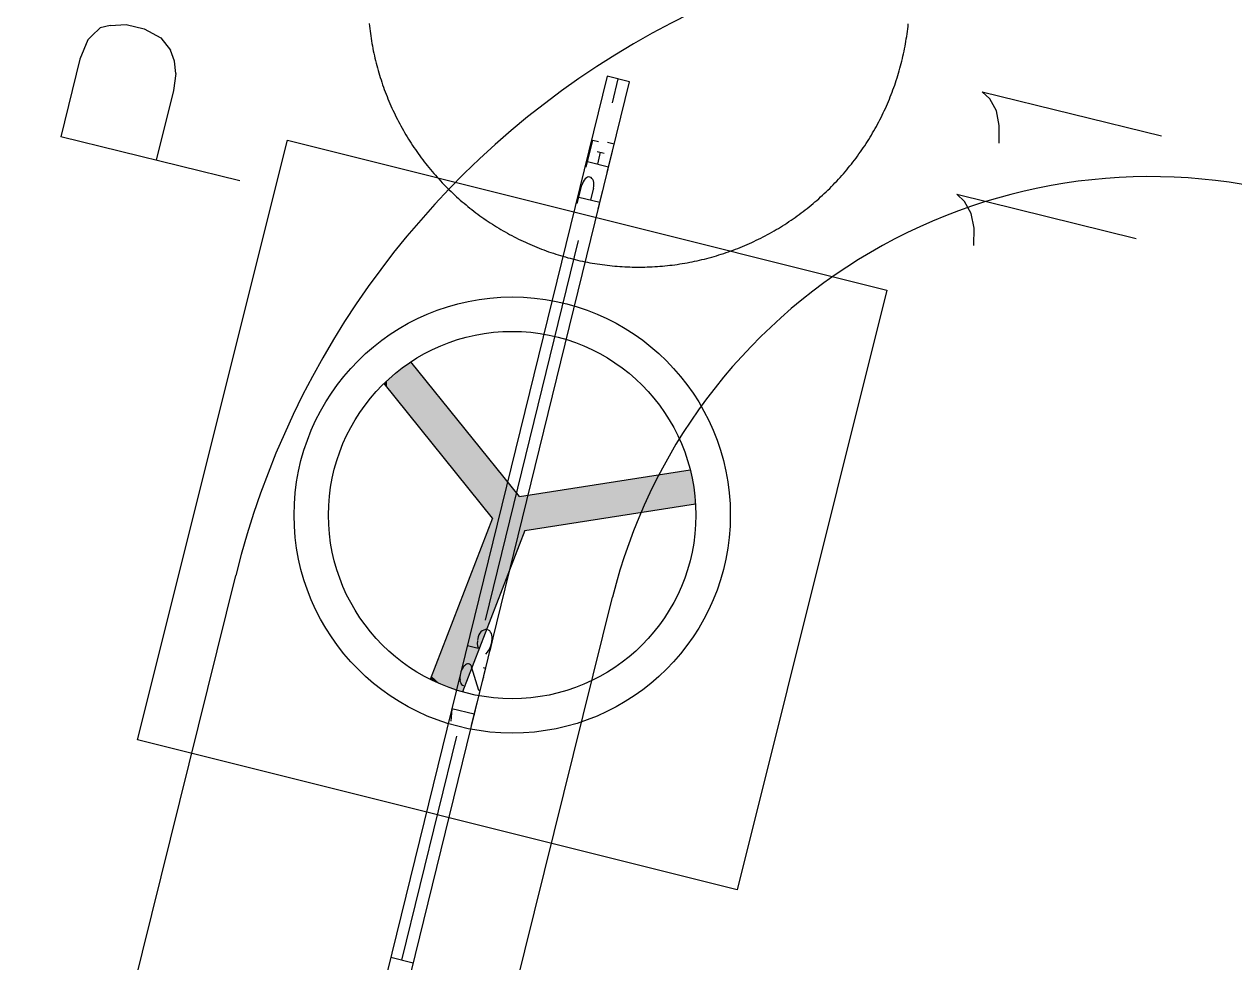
# Model space of a CAD drawing. Header units: inches. Extents: x 0.0008 to 0.0144, y 0.0003 to 0.0113.
# Drawn here: x 0.0029955 to 0.0032537, y 0.0077231 to 0.0079233 of the extents above; entities that cross this region are included whole.
import ezdxf

# ---------------------------------------------------------------- set-up
doc = ezdxf.new("R2010")
doc.units = ezdxf.units.IN
doc.header["$MEASUREMENT"] = 0
doc.linetypes.add('PUNKT', pattern=[6.35, 0, -6.35])
doc.layers.add('Standard', color=7, linetype='Continuous')

# ---------------------------------------------------------------- blocks, each defined once
blk = doc.blocks.new('*U677')
at = {"layer": 'Standard', "color": 4, "linetype": 'ByBlock'}
for points in [[(0.0781304366012485, 0.199185561555554), (0.0780896461796954, 0.1993548001106897), (0.0781304366012485, 0.1993872041696882)], [(0.0781728670183629, 0.1991329533569919), (0.0781304366012485, 0.1993872041696882), (0.0781728670183629, 0.1994174290143323)], [(0.0781304366012485, 0.199185561555554), (0.0781304366012485, 0.1993872041696882), (0.0781728670183629, 0.1991329533569919)], [(0.0781793657971161, 0.1991248957165935), (0.0781728670183629, 0.1994174290143323), (0.0781793657971161, 0.1994217695156235)], [(0.0781728670183629, 0.1991329533569919), (0.0781728670183629, 0.1994174290143323), (0.0781793657971161, 0.1991248957165935)], [(0.0781793657971161, 0.1991248957165935), (0.0781793657971161, 0.1994217695156235), (0.0782849951684211, 0.198993929034729)], [(0.0780506075574078, 0.1992845391870504), (0.0780342949862766, 0.1993047646535788), (0.0780506075574078, 0.1993203056546111)], [(0.0780896461796954, 0.1992361363729241), (0.0780506075574078, 0.1993203056546111), (0.0780896461796954, 0.1993548001106897)], [(0.0780506075574078, 0.1992845391870504), (0.0780506075574078, 0.1993203056546111), (0.0780896461796954, 0.1992361363729241)], [(0.0780896461796954, 0.1992361363729241), (0.0780896461796954, 0.1993548001106897), (0.0781304366012485, 0.199185561555554)], [(0.0782849951684211, 0.198993929034729), (0.0782849951684211, 0.1992908028337595), (0.07829200354218101, 0.1989852395628023)], [(0.07829200354218101, 0.1989852395628023), (0.07829200354218101, 0.1992821133618328), (0.0783393942340231, 0.1989264812687299)], [(0.0783393942340231, 0.1989264812687299), (0.0783393942340231, 0.1992233550677606), (0.0783878521830809, 0.1988663997145214)], [(0.0783878521830809, 0.1988663997145214), (0.0783878521830809, 0.1991632735135524), (0.0784372445694785, 0.1988051595795481)], [(0.0784372445694785, 0.1988051595795481), (0.0784372445694785, 0.1991020333785793), (0.0784588597567381, 0.1987783595586988)], [(0.0784588597567381, 0.1987783595586988), (0.0784588597567381, 0.1990752333577301), (0.0786224601348058, 0.1985755163683759)], [(0.0796931610605652, 0.198648623094279), (0.0787963247231228, 0.1986970237456487), (0.0796931610605652, 0.1988372630480665)], [(0.0787963247231228, 0.1985083837918623), (0.0787675309456481, 0.19869252123042), (0.0787963247231228, 0.1986970237456487)], [(0.0787963247231228, 0.1985083837918623), (0.0787963247231228, 0.1986970237456487), (0.0796931610605652, 0.198648623094279)], [(0.0786224601348058, 0.1980580972597424), (0.0784588597567381, 0.1981518127976451), (0.0786224601348058, 0.1985755163683759)], [(0.0784588597567381, 0.1976343936890112), (0.0784372445694785, 0.198095832291169), (0.0784588597567381, 0.1981518127976451)], [(0.0784372445694785, 0.1976407502894965), (0.0783878521830809, 0.1979679124738021), (0.0784372445694785, 0.198095832291169)], [(0.0784372445694785, 0.1976407502894965), (0.0784372445694785, 0.198095832291169), (0.0784588597567381, 0.1976343936890112)], [(0.0783878521830809, 0.1976573115000861), (0.0783393942340231, 0.1978424127268664), (0.0783878521830809, 0.1979679124738021)], [(0.0783878521830809, 0.1976573115000861), (0.0783878521830809, 0.1979679124738021), (0.0784372445694785, 0.1976407502894965)], [(0.0783393942340231, 0.1976764350118854), (0.07829200354218101, 0.1977196770364599), (0.0783393942340231, 0.1978424127268664)], [(0.0783393942340231, 0.1976764350118854), (0.0783393942340231, 0.1978424127268664), (0.0783878521830809, 0.1976573115000861)], [(0.07829200354218101, 0.1976980684086766), (0.0782849951684211, 0.1977015262655257), (0.07829200354218101, 0.1977196770364599)], [(0.07829200354218101, 0.1976980684086766), (0.07829200354218101, 0.1977196770364599), (0.0783393942340231, 0.1976764350118854)]]:
    blk.add_solid(points, dxfattribs=at)
at = {"layer": 'Standard', "color": 4, "linetype": 'ByBlock', "extrusion": (0, 0, -1)}
for points in [[(-0.0782849951684211, 0.198993929034729), (-0.0781793657971161, 0.1994217695156235), (-0.0782849951684211, 0.1992908028337595)], [(-0.07829200354218101, 0.1989852395628023), (-0.0782849951684211, 0.1992908028337595), (-0.07829200354218101, 0.1992821133618328)], [(-0.0783393942340231, 0.1989264812687299), (-0.07829200354218101, 0.1992821133618328), (-0.0783393942340231, 0.1992233550677606)], [(-0.0783878521830809, 0.1988663997145214), (-0.0783393942340231, 0.1992233550677606), (-0.0783878521830809, 0.1991632735135524)], [(-0.0784372445694785, 0.1988051595795481), (-0.0783878521830809, 0.1991632735135524), (-0.0784372445694785, 0.1991020333785793)], [(-0.0784588597567381, 0.1987783595586988), (-0.0784372445694785, 0.1991020333785793), (-0.0784588597567381, 0.1990752333577301)], [(-0.0786224601348058, 0.1985755163683759), (-0.0784588597567381, 0.1990752333577301), (-0.0786224601348058, 0.198872390167408)], [(-0.0786224601348058, 0.1980580972597424), (-0.0786224601348058, 0.198872390167408), (-0.0787675309456481, 0.1984338116761071)], [(-0.0787675309456481, 0.1984338116761071), (-0.0786224601348058, 0.198872390167408), (-0.0787675309456481, 0.19869252123042)], [(-0.0796931610605652, 0.198648623094279), (-0.0796931610605652, 0.1988372630480665), (-0.079698463676694, 0.1986494522703013)], [(-0.079698463676694, 0.1986494522703013), (-0.0796931610605652, 0.1988372630480665), (-0.079698463676694, 0.19881536544655)], [(-0.079698463676694, 0.1986494522703013), (-0.079698463676694, 0.19881536544655), (-0.0797088174408043, 0.19865107129999)], [(-0.0797088174408043, 0.19865107129999), (-0.079698463676694, 0.19881536544655), (-0.0797088174408043, 0.1987643097798816)], [(-0.0797088174408043, 0.19865107129999), (-0.0797088174408043, 0.1987643097798816), (-0.0797164849683056, 0.1986522702798519)], [(-0.0797164849683056, 0.1986522702798519), (-0.0797088174408043, 0.1987643097798816), (-0.0797164849683056, 0.1987127822090843)], [(-0.0797164849683056, 0.1986522702798519), (-0.0797164849683056, 0.1987127822090843), (-0.0797214452430364, 0.1986530459235664)], [(-0.0797214452430364, 0.1986530459235664), (-0.0797164849683056, 0.1987127822090843), (-0.0797214452430364, 0.1986609239676484)], [(-0.0787675309456481, 0.1984338116761071), (-0.0787675309456481, 0.19869252123042), (-0.0787963247231228, 0.1985083837918623)], [(-0.0797214452430364, 0.1986530459235664), (-0.0797214452430364, 0.1986609239676484), (-0.0797219548380426, 0.1986531256095082)], [(-0.0784588597567381, 0.1976343936890112), (-0.0784588597567381, 0.1981518127976451), (-0.0786224601348058, 0.1980580972597424)]]:
    blk.add_solid(points, dxfattribs=at)

msp = doc.modelspace()

# ---------------------------------------------------------------- linework, layer by layer
at = {"layer": 'Standard', "color": 51, "linetype": 'ByBlock'}
for p, q in [((0.003011662531231693, 0.00792248491256785), (0.003009899923682894, 0.007920809607020178)), ((0.00301381832364865, 0.007923009668606944), (0.003011662531231693, 0.00792248491256785)), ((0.00301381832364865, 0.007923009668606944), (0.003017248604708185, 0.007923221527911303)), ((0.003017248604708185, 0.007923221527911303), (0.003021072070635913, 0.007922282837707075)), ((0.003021072070635913, 0.007922282837707075), (0.003024651477110539, 0.007920350046361642)), ((0.003069043850873685, 0.007923416755556507), (0.003069100475149161, 0.007922884227215083)), ((0.003069100475149161, 0.007922884227215083), (0.003069162031507362, 0.007922352246428071)), ((0.003069162031507362, 0.007922352246428071), (0.003069228514662787, 0.007921820858873626)), ((0.003069228514662787, 0.007921820858873626), (0.003069299918906933, 0.007921290110178952)), ((0.003069299918906933, 0.007921290110178952), (0.003069376238108728, 0.007920760045916414)), ((0.003183769359795886, 0.007921200489921836), (0.003183841595018074, 0.0079217311261585)), ((0.003183841595018074, 0.0079217311261585), (0.003183908910157913, 0.007922262408959775)), ((0.003183908910157913, 0.007922262408959775), (0.00318397129943546, 0.007922794292707433)), ((0.00318397129943546, 0.007922794292707433), (0.003184028757493689, 0.00792332673173167)), ((0.003009018619908527, 0.00791997195424633), (0.003007324598155287, 0.007915823944672268)), ((0.003009899923682894, 0.007920809607020178), (0.003009018619908527, 0.00791997195424633)), ((0.003024651477110539, 0.007920350046361642), (0.003026712335489528, 0.007917736050609725)), ((0.003069376238108728, 0.007920760045916414), (0.003069457465715059, 0.007920230711599618)), ((0.003069457465715059, 0.007920230711599618), (0.003069543594751381, 0.00791970215267945)), ((0.003069543594751381, 0.00791970215267945), (0.003069634617822295, 0.007919174414540264)), ((0.003069634617822295, 0.007919174414540264), (0.00306973052711215, 0.00791864754249594)), ((0.003183334614290185, 0.00791855859974035), (0.003183431348457827, 0.007919085320960547)), ((0.003183431348457827, 0.007919085320960547), (0.003183523197768689, 0.007919612915925524)), ((0.003183523197768689, 0.007919612915925524), (0.003183610154336181, 0.00792014133933374)), ((0.003183610154336181, 0.00792014133933374), (0.003183692210693795, 0.007920670545812492)), ((0.003183692210693795, 0.007920670545812492), (0.003183769359795886, 0.007921200489921836)), ((0.003027528668761204, 0.007915364354138374), (0.003026712335489528, 0.007917736050609725)), ((0.00306973052711215, 0.00791864754249594), (0.003069831314385791, 0.00791812158178595)), ((0.003069831314385791, 0.00791812158178595), (0.003069936970989173, 0.007917596577571547)), ((0.003069936970989173, 0.007917596577571547), (0.003070047487850149, 0.007917072574931839)), ((0.003070047487850149, 0.007917072574931839), (0.003070162855479315, 0.007916549618859948)), ((0.003070162855479315, 0.007916549618859948), (0.003070283063970673, 0.007916027754259133)), ((0.003182777975949555, 0.007915939679897474), (0.003182899001448075, 0.007916461355631704)), ((0.003182899001448075, 0.007916461355631704), (0.003183015187799386, 0.007916984130415673)), ((0.003183015187799386, 0.007916984130415673), (0.003183126525027252, 0.007917507959361676)), ((0.003183126525027252, 0.007917507959361676), (0.003183233003571732, 0.007918032797491524)), ((0.003183233003571732, 0.007918032797491524), (0.003183334614290185, 0.00791855859974035)), ((0.003007324598155287, 0.007915823944672268), (0.003003256127072122, 0.007899252278648275)), ((0.003027810527691095, 0.007912797129137752), (0.003027528668761204, 0.007915364354138374)), ((0.003070283063970673, 0.007916027754259133), (0.003070408103002587, 0.007915507025938913)), ((0.003070408103002587, 0.007915507025938913), (0.003070537961838721, 0.007914987478611272)), ((0.003070537961838721, 0.007914987478611272), (0.003070672629328811, 0.007914469156886768)), ((0.003070672629328811, 0.007914469156886768), (0.003070812093909732, 0.007913952105270728)), ((0.003070812093909732, 0.007913952105270728), (0.003070956343606453, 0.00791343636815943)), ((0.003182100639452756, 0.007913349351220293), (0.003182245696532543, 0.00791386486182793)), ((0.003182245696532543, 0.00791386486182793), (0.003182385970560669, 0.007914381694431398)), ((0.003182385970560669, 0.007914381694431398), (0.003182521449492618, 0.00791489980465324)), ((0.003182521449492618, 0.00791489980465324), (0.003182652121695622, 0.007915419148006276)), ((0.003182652121695622, 0.007915419148006276), (0.003182777975949555, 0.007915939679897474)), ((0.003119806732782283, 0.00791217070919637), (0.003017185083599882, 0.007494207415306496)), ((0.00302196397211448, 0.007492997832551221), (0.003124588026542185, 0.007911005364432311)), ((0.003027810527691095, 0.007912797129137752), (0.003027308837149862, 0.007909157448010556)), ((0.003070956343606453, 0.00791343636815943), (0.003071105366033083, 0.00791292198983626)), ((0.003071105366033083, 0.00791292198983626), (0.003071259148393902, 0.007912409014467965)), ((0.003071259148393902, 0.007912409014467965), (0.003071417677484508, 0.007911897486100796)), ((0.003071417677484508, 0.007911897486100796), (0.003071580939692921, 0.0079113874486568)), ((0.003071580939692921, 0.0079113874486568), (0.003071748921000728, 0.007910878945929949)), ((0.003124588026542185, 0.007911005364432311), (0.003119806732782283, 0.00791217070919637)), ((0.003181304058525595, 0.007910793173172465), (0.003181472835859488, 0.007911301412244701)), ((0.003181472835859488, 0.007911301412244701), (0.003181636896502882, 0.007911811193421539)), ((0.003181636896502882, 0.007911811193421539), (0.003181796226368843, 0.007912322472930996)), ((0.003181796226368843, 0.007912322472930996), (0.003181950811776575, 0.007912835206872436)), ((0.003181950811776575, 0.007912835206872436), (0.003182100639452756, 0.007913349351220293)), ((0.003027308837149862, 0.007909157448010556), (0.003023647945353374, 0.0078942459308924)), ((0.003071748921000728, 0.007910878945929949), (0.00307192160698435, 0.007910372021582495)), ((0.00307192160698435, 0.007910372021582495), (0.00307209898281622, 0.007909866719141134)), ((0.00307209898281622, 0.007909866719141134), (0.003072281033266091, 0.007909363081993288)), ((0.003072281033266091, 0.007909363081993288), (0.003072467742702315, 0.007908861153383417)), ((0.003072467742702315, 0.007908861153383417), (0.003072659095093216, 0.007908360976409267)), ((0.003072659095093216, 0.007908360976409267), (0.003072855074008488, 0.00790786259401818)), ((0.003180389942820862, 0.007908276631922239), (0.003180582078172441, 0.007908776508656698)), ((0.003180582078172441, 0.007908776508656698), (0.003180769573317827, 0.007909278144294814)), ((0.003180769573317827, 0.007909278144294814), (0.003180952412157819, 0.007909781495764047)), ((0.003180952412157819, 0.007909781495764047), (0.003181130578993134, 0.007910286519844432)), ((0.003181130578993134, 0.007910286519844432), (0.003181304058525595, 0.007910793173172465)), ((0.003199786725230417, 0.007908861881657988), (0.003238021384507756, 0.007899474979615708)), ((0.0032013951480715, 0.007907349740731914), (0.003199786725230417, 0.007908861881657988)), ((0.003072855074008488, 0.00790786259401818), (0.003073055662620532, 0.007907366049003406)), ((0.003073055662620532, 0.007907366049003406), (0.003073260843705909, 0.007906871384000421)), ((0.003073260843705909, 0.007906871384000421), (0.003073470599646933, 0.007906378641483287)), ((0.003073470599646933, 0.007906378641483287), (0.003073684912433047, 0.007905887863760995)), ((0.003073684912433047, 0.007905887863760995), (0.003073903763662445, 0.007905399092973846)), ((0.003179140637952949, 0.007905316701065063), (0.003179360254249059, 0.007905805128567832)), ((0.003179360254249059, 0.007905805128567832), (0.003179575335250024, 0.00790629557010972)), ((0.003179575335250024, 0.00790629557010972), (0.003179785862488012, 0.007906787983579307)), ((0.003179785862488012, 0.007906787983579307), (0.003179991817886295, 0.007907282326695898)), ((0.003179991817886295, 0.007907282326695898), (0.00318019318376061, 0.00790777855701302)), ((0.00318019318376061, 0.00790777855701302), (0.003180389942820862, 0.007908276631922239)), ((0.003202831099589, 0.007904804842837709), (0.0032013951480715, 0.007907349740731914)), ((0.003073903763662445, 0.007905399092973846), (0.003074127134543598, 0.007904912371089779)), ((0.003074127134543598, 0.007904912371089779), (0.003074355005896949, 0.007904427739900821)), ((0.003074355005896949, 0.007904427739900821), (0.003074587358156461, 0.0079039452410195)), ((0.003074587358156461, 0.0079039452410195), (0.003074824171371374, 0.007903464915875237)), ((0.003074824171371374, 0.007903464915875237), (0.003075065425207898, 0.00790298680571079)), ((0.003177975200584638, 0.007902906235731083), (0.003178217202767673, 0.007903383967545386)), ((0.003178217202767673, 0.007903383967545386), (0.003178454767802815, 0.007903863921290083)), ((0.003178454767802815, 0.007903863921290083), (0.003178687875291732, 0.007904346055754307)), ((0.003178687875291732, 0.007904346055754307), (0.003178916505218846, 0.007904830329539921)), ((0.003178916505218846, 0.007904830329539921), (0.003179140637952949, 0.007905316701065063)), ((0.003203420323082114, 0.007901645687871751), (0.003202831099589, 0.007904804842837709)), ((0.003075065425207898, 0.00790298680571079), (0.003075311098950949, 0.007902510951578779)), ((0.003075311098950949, 0.007902510951578779), (0.003075561171505929, 0.00790203739433805)), ((0.003075561171505929, 0.00790203739433805), (0.003075815621400515, 0.007901566174650303)), ((0.003075815621400515, 0.007901566174650303), (0.003076074426786563, 0.00790109733297646)), ((0.003076074426786563, 0.00790109733297646), (0.00307633756544189, 0.007900630909573268)), ((0.00307633756544189, 0.007900630909573268), (0.003076605014772343, 0.007900166944489855)), ((0.003176699372962543, 0.007900552334445055), (0.003176963241638, 0.00790101834524439)), ((0.003176963241638, 0.00790101834524439), (0.003177222780836067, 0.007901486781096607)), ((0.003177222780836067, 0.007901486781096607), (0.003177477968271583, 0.007901957601779808)), ((0.003177477968271583, 0.007901957601779808), (0.003177728782033118, 0.007902430766867296)), ((0.003177728782033118, 0.007902430766867296), (0.003177975200584638, 0.007902906235731083)), ((0.003203382329641303, 0.00789791324594287), (0.003203420323082114, 0.007901645687871751)), ((0.00304149078634948, 0.007889865376605996), (0.003003256127072122, 0.007899252278648275)), ((0.003076605014772343, 0.007900166944489855), (0.003076876751813539, 0.007899705477564264)), ((0.003076876751813539, 0.007899705477564264), (0.003077152753232984, 0.007899246548419999)), ((0.003077152753232984, 0.007899246548419999), (0.003077432995332016, 0.007898790196462724)), ((0.003077432995332016, 0.007898790196462724), (0.003077717454047839, 0.007898336460876747)), ((0.003077717454047839, 0.007898336460876747), (0.003078006104955559, 0.007897885380621764)), ((0.003175026536445524, 0.007897809421519063), (0.003175315893317232, 0.007898260049241004)), ((0.003175315893317232, 0.007898260049241004), (0.003175601062159964, 0.007898713338854953)), ((0.003175601062159964, 0.007898713338854953), (0.00317588201848787, 0.007899169251439547)), ((0.00317588201848787, 0.007899169251439547), (0.00317615873817687, 0.00789962774784815)), ((0.00317615873817687, 0.00789962774784815), (0.00317643119746659, 0.007900088788712298)), ((0.00317643119746659, 0.007900088788712298), (0.003176699372962543, 0.007900552334445055)), ((0.003078006104955559, 0.007897885380621764), (0.003078298923270449, 0.007897436994429465)), ((0.003078298923270449, 0.007897436994429465), (0.003078595883849838, 0.007896991340800198)), ((0.003078595883849838, 0.007896991340800198), (0.00307889696119539, 0.0078965484579997)), ((0.00307889696119539, 0.0078965484579997), (0.003079202129455362, 0.007896108384055823)), ((0.003079202129455362, 0.007896108384055823), (0.003079511362426654, 0.00789567115675516)), ((0.003079511362426654, 0.00789567115675516), (0.003079824633557225, 0.007895236813639937)), ((0.003173203862850956, 0.00789516370530226), (0.003173517813707681, 0.0078955975573537)), ((0.003173517813707681, 0.0078955975573537), (0.003173827730926248, 0.007896034299910145)), ((0.003173827730926248, 0.007896034299910145), (0.003174133587895839, 0.007896473895471007)), ((0.003174133587895839, 0.007896473895471007), (0.003174435358354284, 0.007896916306290717)), ((0.003174435358354284, 0.007896916306290717), (0.00317473301639022, 0.007897361494382008)), ((0.00317473301639022, 0.007897361494382008), (0.003175026536445524, 0.007897809421519063)), ((0.003079824633557225, 0.007895236813639937), (0.003080141915948256, 0.007894805392004732)), ((0.003080141915948256, 0.007894805392004732), (0.003080463182356516, 0.00789437692889324)), ((0.003080463182356516, 0.00789437692889324), (0.003080788405196689, 0.007893951461095162)), ((0.003080788405196689, 0.007893951461095162), (0.003081117556543772, 0.007893529025142985)), ((0.003081117556543772, 0.007893529025142985), (0.003081450608135394, 0.007893109657308857)), ((0.003081450608135394, 0.007893109657308857), (0.003081787531374323, 0.007892693393601512)), ((0.003171236984860823, 0.007892623361958504), (0.003171574559487524, 0.007893039097588893)), ((0.003171574559487524, 0.007893039097588893), (0.003171908267332209, 0.007893457943404649)), ((0.003171908267332209, 0.007893457943404649), (0.003172238079741319, 0.007893879863441838)), ((0.003172238079741319, 0.007893879863441838), (0.003172563968395717, 0.007894304821472601)), ((0.003172563968395717, 0.007894304821472601), (0.003172885905313228, 0.007894732781008221)), ((0.003172885905313228, 0.007894732781008221), (0.003173203862850956, 0.00789516370530226)), ((0.003081787531374323, 0.007892693393601512), (0.00308212829733087, 0.007892280269763146)), ((0.00308212829733087, 0.007892280269763146), (0.003082472876745449, 0.007891870321266323)), ((0.003082472876745449, 0.007891870321266323), (0.003082821240030933, 0.007891463583311005)), ((0.003082821240030933, 0.007891463583311005), (0.003083173357275394, 0.00789106009082144)), ((0.003083173357275394, 0.00789106009082144), (0.003083529198244527, 0.007890659878443236)), ((0.003083529198244527, 0.007890659878443236), (0.003083888732384291, 0.007890262980540363)), ((0.003083888732384291, 0.007890262980540363), (0.003084251928823567, 0.007889869431192126)), ((0.003169131980797764, 0.00789019624201363), (0.003169492135973925, 0.007890592576458346)), ((0.003169492135973925, 0.007890592576458346), (0.00316984860317389, 0.007890992231157216)), ((0.00316984860317389, 0.007890992231157216), (0.003170201351789851, 0.007891395171794166)), ((0.003170201351789851, 0.007891395171794166), (0.003170550351533354, 0.007891801363770996)), ((0.003170550351533354, 0.007891801363770996), (0.003170895572437705, 0.007892210772210282)), ((0.003170895572437705, 0.007892210772210282), (0.003171236984860823, 0.007892623361958504)), ((0.003084251928823567, 0.007889869431192126), (0.003084618756376729, 0.007889479264190414)), ((0.003084618756376729, 0.007889479264190414), (0.003084989183546386, 0.007889092513036622)), ((0.003084989183546386, 0.007889092513036622), (0.003085363178526075, 0.007888709210938847)), ((0.003085363178526075, 0.007888709210938847), (0.003085740709202957, 0.007888329390809079)), ((0.003085740709202957, 0.007888329390809079), (0.003086121743160673, 0.007887953085260304)), ((0.003086121743160673, 0.007887953085260304), (0.003086506247681988, 0.007887580326603692)), ((0.003166510268112079, 0.00788751768996613), (0.003166895355841051, 0.007887889846094625)), ((0.003166895355841051, 0.007887889846094625), (0.003167276978564532, 0.007888265554545287)), ((0.003167276978564532, 0.007888265554545287), (0.00316765510351474, 0.007888644783058197)), ((0.00316765510351474, 0.007888644783058197), (0.003168029698224268, 0.007889027499071149)), ((0.003168029698224268, 0.007889027499071149), (0.003168400730528823, 0.00788941366972252)), ((0.003168400730528823, 0.00788941366972252), (0.00316876816856991, 0.007889803261854024)), ((0.00316876816856991, 0.007889803261854024), (0.003169131980797764, 0.00789019624201363)), ((0.003086506247681988, 0.007887580326603692), (0.003086894189751713, 0.007887211146845952)), ((0.003086894189751713, 0.007887211146845952), (0.00308728553605946, 0.007886845577686416)), ((0.00308728553605946, 0.007886845577686416), (0.003087680253002535, 0.007886483650514434)), ((0.003087680253002535, 0.007886483650514434), (0.00308807830668887, 0.007886125396406615)), ((0.00308807830668887, 0.007886125396406615), (0.00308847966293987, 0.00788577084612419)), ((0.00308847966293987, 0.00788577084612419), (0.003088884287293358, 0.007885420030110385)), ((0.003088884287293358, 0.007885420030110385), (0.003089292145006567, 0.007885072978487756)), ((0.003163720448106118, 0.007885014707183126), (0.003164128848745358, 0.007885361119741889)), ((0.003164128848745358, 0.007885361119741889), (0.003164534021923248, 0.007885711301750134)), ((0.003164534021923248, 0.007885711301750134), (0.003164935932849929, 0.00788606522313972)), ((0.003164935932849929, 0.00788606522313972), (0.003165334547015559, 0.007886422853521442)), ((0.003165334547015559, 0.007886422853521442), (0.003165729830193441, 0.007886784162187615)), ((0.003165729830193441, 0.007886784162187615), (0.003166121748442874, 0.007887149118114743)), ((0.003166121748442874, 0.007887149118114743), (0.003166510268112079, 0.00788751768996613)), ((0.003194417417262228, 0.007886991656551346), (0.003232652076539571, 0.007877604754509066)), ((0.003196025840103315, 0.007885479515625264), (0.003194417417262228, 0.007886991656551346)), ((0.003197461791620811, 0.00788293461773107), (0.003196025840103315, 0.007885479515625264)), ((0.003089292145006567, 0.007885072978487756), (0.003089703201059047, 0.007884729721055656)), ((0.003089703201059047, 0.007884729721055656), (0.003090117420155791, 0.007884390287287634)), ((0.003090117420155791, 0.007884390287287634), (0.00309053476673015, 0.007884054706328926)), ((0.00309053476673015, 0.007884054706328926), (0.003090955204946972, 0.007883723006993968)), ((0.003090955204946972, 0.007883723006993968), (0.003091378698705626, 0.007883395217763862)), ((0.003091378698705626, 0.007883395217763862), (0.003091805211643094, 0.007883071366784032)), ((0.003091805211643094, 0.007883071366784032), (0.003092234707137189, 0.007882751481861688)), ((0.003092234707137189, 0.007882751481861688), (0.003092667148309559, 0.00788243559046354)), ((0.003160341319222752, 0.007882382607094788), (0.003160774254499193, 0.00788269782097359)), ((0.003160774254499193, 0.00788269782097359), (0.003161204250354157, 0.007883017032984158)), ((0.003161204250354157, 0.007883017032984158), (0.00316163126986639, 0.007883340215717535)), ((0.00316163126986639, 0.007883340215717535), (0.003162055276370146, 0.007883667341423881)), ((0.003162055276370146, 0.007883667341423881), (0.003162476233458398, 0.007883998382014807)), ((0.003162476233458398, 0.007883998382014807), (0.003162894104985972, 0.007884333309065704)), ((0.003162894104985972, 0.007884333309065704), (0.003163308855072642, 0.007884672093818311)), ((0.003163308855072642, 0.007884672093818311), (0.003163720448106118, 0.007885014707183126)), ((0.003198051015113925, 0.00787977546276511), (0.003197461791620811, 0.00788293461773107)), ((0.003092667148309559, 0.00788243559046354), (0.003093102498028937, 0.007882123719713363)), ((0.003093102498028937, 0.007882123719713363), (0.003093540718914338, 0.007881815896389723)), ((0.003093540718914338, 0.007881815896389723), (0.003093981773338248, 0.007881512146923664)), ((0.003093981773338248, 0.007881512146923664), (0.003094425623429826, 0.007881212497396397)), ((0.003094425623429826, 0.007881212497396397), (0.003094872231078205, 0.00788091697353715)), ((0.003094872231078205, 0.00788091697353715), (0.003095321557935733, 0.007880625600720835)), ((0.003095321557935733, 0.007880625600720835), (0.00309577356542128, 0.007880338403965991)), ((0.00309577356542128, 0.007880338403965991), (0.003096228214723527, 0.007880055407932563)), ((0.003096228214723527, 0.007880055407932563), (0.003096685466804374, 0.0078797766369198)), ((0.003156318842168134, 0.007879729948839644), (0.003156776530198201, 0.00788000800352874)), ((0.003156776530198201, 0.00788000800352874), (0.003157231622068528, 0.00788029028730887)), ((0.003157231622068528, 0.00788029028730887), (0.003157684078703048, 0.007880576775941913)), ((0.003157684078703048, 0.007880576775941913), (0.003158133861251878, 0.00788086744482872)), ((0.003158133861251878, 0.00788086744482872), (0.003158580931094744, 0.007881162269011225)), ((0.003158580931094744, 0.007881162269011225), (0.003159025249844272, 0.007881461223174558)), ((0.003159025249844272, 0.007881461223174558), (0.003159466779349425, 0.007881764281649224)), ((0.003159466779349425, 0.007881764281649224), (0.003159905481698551, 0.007882071418413322)), ((0.003159905481698551, 0.007882071418413322), (0.003160341319222752, 0.007882382607094788)), ((0.003096685466804374, 0.0078797766369198), (0.003097145282402149, 0.007879502114864174)), ((0.003097145282402149, 0.007879502114864174), (0.003097607622035134, 0.007879231865337346)), ((0.003097607622035134, 0.007879231865337346), (0.003098072446004858, 0.007878965911544094)), ((0.003098072446004858, 0.007878965911544094), (0.003098539714399532, 0.00787870427632033)), ((0.003098539714399532, 0.00787870427632033), (0.003099009387097492, 0.007878446982131209)), ((0.003099009387097492, 0.007878446982131209), (0.003099481423770654, 0.007878194051069078)), ((0.003099481423770654, 0.007878194051069078), (0.00309995578388789, 0.007877945504851712)), ((0.00309995578388789, 0.007877945504851712), (0.003100432426718602, 0.00787770136482035)), ((0.003100432426718602, 0.00787770136482035), (0.003100911311336185, 0.007877461651937917)), ((0.003100911311336185, 0.007877461651937917), (0.003101392396621602, 0.00787722638678715)), ((0.003151607924847062, 0.007877187072114909), (0.003152089377929378, 0.007877421583676448)), ((0.003152089377929378, 0.007877421583676448), (0.003152568637311036, 0.007877660546410115)), ((0.003152568637311036, 0.007877660546410115), (0.00315304566184074, 0.007877903939797547)), ((0.00315304566184074, 0.007877903939797547), (0.003153520410559122, 0.007878151742939918)), ((0.003153520410559122, 0.007878151742939918), (0.003153992842702224, 0.007878403934559816)), ((0.003153992842702224, 0.007878403934559816), (0.003154462917704996, 0.007878660493002973)), ((0.003154462917704996, 0.007878660493002973), (0.003154930595204784, 0.00787892139624017)), ((0.003154930595204784, 0.00787892139624017), (0.003155395835044779, 0.007879186621869162)), ((0.003155395835044779, 0.007879186621869162), (0.003155858597277461, 0.007879456147116508)), ((0.003155858597277461, 0.007879456147116508), (0.003156318842168134, 0.007879729948839644)), ((0.003198013021673114, 0.007876043020836228), (0.003198051015113925, 0.00787977546276511)), ((0.003101392396621602, 0.00787722638678715), (0.00310187564126672, 0.007876995589568968)), ((0.00310187564126672, 0.007876995589568968), (0.003102361003778161, 0.007876769280100586)), ((0.003102361003778161, 0.007876769280100586), (0.003102848442480559, 0.007876547477813921)), ((0.003102848442480559, 0.007876547477813921), (0.003103337915520374, 0.007876330201753858)), ((0.003103337915520374, 0.007876330201753858), (0.003103829380869323, 0.007876117470576646)), ((0.003103829380869323, 0.007876117470576646), (0.003104322796328102, 0.007875909302548303)), ((0.003104322796328102, 0.007875909302548303), (0.003104818119529925, 0.007875705715543038)), ((0.003104818119529925, 0.007875705715543038), (0.003105315307944232, 0.007875506727041712)), ((0.003105315307944232, 0.007875506727041712), (0.00310581431888028, 0.007875312354130302)), ((0.00310581431888028, 0.007875312354130302), (0.003106315109490858, 0.007875122613498538)), ((0.003106315109490858, 0.007875122613498538), (0.00310681763677591, 0.007874937521438318)), ((0.00310681763677591, 0.007874937521438318), (0.003107321857586303, 0.007874757093842496)), ((0.00314567460464289, 0.007874727066762547), (0.00314617910735522, 0.007874906704609962)), ((0.00314617910735522, 0.007874906704609962), (0.003146681923848102, 0.007875091009567783)), ((0.003146681923848102, 0.007875091009567783), (0.003147183010947489, 0.007875279965810854)), ((0.003147183010947489, 0.007875279965810854), (0.003147682325627961, 0.007875473557114532)), ((0.003147682325627961, 0.007875473557114532), (0.003148179825016157, 0.00787567176685626)), ((0.003148179825016157, 0.00787567176685626), (0.003148675466394705, 0.007875874578016901)), ((0.003148675466394705, 0.007875874578016901), (0.003149169207205626, 0.007876081973182198)), ((0.003149169207205626, 0.007876081973182198), (0.003149661005054279, 0.007876293934544346)), ((0.003149661005054279, 0.007876293934544346), (0.003150150817712764, 0.007876510443903393)), ((0.003150150817712764, 0.007876510443903393), (0.003150638603123689, 0.007876731482668944)), ((0.003150638603123689, 0.007876731482668944), (0.003151124319403677, 0.007876957031861665)), ((0.003151124319403677, 0.007876957031861665), (0.003151607924847062, 0.007877187072114909)), ((0.003107321857586303, 0.007874757093842496), (0.003107827728627492, 0.007874581346203308)), ((0.003107827728627492, 0.007874581346203308), (0.003108335206463188, 0.00787441029361124)), ((0.003108335206463188, 0.00787441029361124), (0.003108844247519193, 0.007874243950753595)), ((0.003108844247519193, 0.007874243950753595), (0.003109354808087032, 0.007874082331913263)), ((0.003109354808087032, 0.007874082331913263), (0.003109866844327803, 0.007873925450967543)), ((0.003109866844327803, 0.007873925450967543), (0.003110380312275843, 0.007873773321386909)), ((0.003110380312275843, 0.007873773321386909), (0.003110895167842618, 0.007873625956233865)), ((0.003110895167842618, 0.007873625956233865), (0.003111411366820417, 0.007873483368161798)), ((0.003111411366820417, 0.007873483368161798), (0.003111928864886189, 0.007873345569413952)), ((0.003111928864886189, 0.007873345569413952), (0.003112447617605311, 0.007873212571822311)), ((0.003112447617605311, 0.007873212571822311), (0.003112967580435457, 0.007873084386806622)), ((0.003112967580435457, 0.007873084386806622), (0.003113488708730397, 0.007872961025373394)), ((0.003113488708730397, 0.007872961025373394), (0.003114010957743776, 0.007872842498114964)), ((0.003114010957743776, 0.007872842498114964), (0.00311453428263309, 0.007872728815208606)), ((0.00311453428263309, 0.007872728815208606), (0.003115058638463421, 0.007872619986415618)), ((0.003115058638463421, 0.007872619986415618), (0.003115583980211323, 0.007872516021080508)), ((0.003115583980211323, 0.007872516021080508), (0.003116110262768677, 0.007872416928130174)), ((0.003116110262768677, 0.007872416928130174), (0.00311663744094661, 0.007872322716073177)), ((0.00311663744094661, 0.007872322716073177), (0.003117165469479358, 0.007872233392998949)), ((0.003117165469479358, 0.007872233392998949), (0.003117694303028106, 0.007872148966577177)), ((0.003135298088016579, 0.007872135184246062), (0.003135827053114972, 0.007872218782497583)), ((0.003135827053114972, 0.007872218782497583), (0.003136355220865721, 0.007872307278656055)), ((0.003136355220865721, 0.007872307278656055), (0.003136882545918031, 0.007872400665122833)), ((0.003136882545918031, 0.007872400665122833), (0.003137408982993552, 0.007872498933879358)), ((0.003137408982993552, 0.007872498933879358), (0.003137934486890118, 0.007872602076487854)), ((0.003137934486890118, 0.007872602076487854), (0.003138459012485681, 0.007872710084092035)), ((0.003138459012485681, 0.007872710084092035), (0.003138982514742272, 0.007872822947417934)), ((0.003138982514742272, 0.007872822947417934), (0.003139504948709712, 0.007872940656774586)), ((0.003139504948709712, 0.007872940656774586), (0.003140026269529575, 0.007873063202055004)), ((0.003140026269529575, 0.007873063202055004), (0.003140546432439039, 0.007873190572736886)), ((0.003140546432439039, 0.007873190572736886), (0.003141065392774673, 0.00787332275788365)), ((0.003141065392774673, 0.00787332275788365), (0.003141583105976307, 0.007873459746145318)), ((0.003141583105976307, 0.007873459746145318), (0.003142099527590862, 0.00787360152575948)), ((0.003142099527590862, 0.00787360152575948), (0.003142614613276185, 0.007873748084552327)), ((0.003142614613276185, 0.007873748084552327), (0.003143128318804787, 0.007873899409939716)), ((0.003143128318804787, 0.007873899409939716), (0.003143640600067709, 0.00787405548892819)), ((0.003143640600067709, 0.00787405548892819), (0.003144151413078263, 0.007874216308116126)), ((0.003144151413078263, 0.007874216308116126), (0.003144660713975909, 0.00787438185369489)), ((0.003144660713975909, 0.00787438185369489), (0.003145168459029854, 0.00787455211145006)), ((0.003145168459029854, 0.00787455211145006), (0.00314567460464289, 0.007874727066762547)), ((0.003117694303028106, 0.007872148966577177), (0.003118223896184965, 0.007872069444057075)), ((0.003118223896184965, 0.007872069444057075), (0.003118754203476768, 0.007871994832266756)), ((0.003118754203476768, 0.007871994832266756), (0.003119285179369028, 0.007871925137612744)), ((0.003119285179369028, 0.007871925137612744), (0.003119816778269921, 0.007871860366079314)), ((0.003119816778269921, 0.007871860366079314), (0.003120348954534071, 0.007871800523228011)), ((0.003120348954534071, 0.007871800523228011), (0.003120881662466547, 0.007871745614197212)), ((0.003120881662466547, 0.007871745614197212), (0.003121414856326744, 0.007871695643701642)), ((0.003121414856326744, 0.007871695643701642), (0.00312194849033237, 0.007871650616031976)), ((0.00312194849033237, 0.007871650616031976), (0.003122482518663271, 0.007871610535054491)), ((0.003122482518663271, 0.007871610535054491), (0.003123016895465531, 0.00787157540421072)), ((0.003123016895465531, 0.00787157540421072), (0.003123551574855252, 0.007871545226517113)), ((0.003123551574855252, 0.007871545226517113), (0.003124086510922571, 0.007871520004564894)), ((0.003124086510922571, 0.007871520004564894), (0.003124621657735547, 0.007871499740519709)), ((0.003124621657735547, 0.007871499740519709), (0.003125156969344209, 0.007871484436121524)), ((0.003125156969344209, 0.007871484436121524), (0.003125692399784425, 0.007871474092684424)), ((0.003125692399784425, 0.007871474092684424), (0.003126227903081791, 0.00787146871109656)), ((0.003126227903081791, 0.00787146871109656), (0.003126763433255716, 0.007871468291820019)), ((0.003126763433255716, 0.007871468291820019), (0.003127298944323283, 0.007871472834890779)), ((0.003127298944323283, 0.007871472834890779), (0.003127834390303224, 0.007871482339918788)), ((0.003127834390303224, 0.007871482339918788), (0.003128369725219803, 0.007871496806087867)), ((0.003128369725219803, 0.007871496806087867), (0.003128904903106957, 0.007871516232155913)), ((0.003128904903106957, 0.007871516232155913), (0.003129439878011909, 0.0078715406164549)), ((0.003129439878011909, 0.0078715406164549), (0.003129974603999476, 0.007871569956891122)), ((0.003129974603999476, 0.007871569956891122), (0.003130509035155788, 0.007871604250945251)), ((0.003130509035155788, 0.007871604250945251), (0.00313104312559226, 0.007871643495672662)), ((0.00313104312559226, 0.007871643495672662), (0.003131576829449642, 0.007871687687703634)), ((0.003131576829449642, 0.007871687687703634), (0.003132110100901811, 0.007871736823243646)), ((0.003132110100901811, 0.007871736823243646), (0.003132642894159803, 0.00787179089807372)), ((0.003132642894159803, 0.00787179089807372), (0.003133175163475618, 0.007871849907550755)), ((0.003133175163475618, 0.007871849907550755), (0.003133706863146441, 0.007871913846607929)), ((0.003133706863146441, 0.007871913846607929), (0.003134237947518205, 0.007871982709755192)), ((0.003134237947518205, 0.007871982709755192), (0.003134768370989729, 0.007872056491079625)), ((0.003134768370989729, 0.007872056491079625), (0.003135298088016579, 0.007872135184246062)), ((0.003101083895497957, 0.007822540205922048), (0.003077927787288035, 0.007851250768331633)), ((0.003095372446252197, 0.007817933715290389), (0.003072216338042386, 0.007846644277699953)), ((0.003101083895497957, 0.007822540205922048), (0.003137526026006504, 0.007828238702679784)), ((0.003102217508784362, 0.00781529070046702), (0.003138659639293016, 0.007820989197224732)), ((0.003095372446252197, 0.007817933715290389), (0.003082086423953587, 0.007783524656123059)), ((0.003102217508784362, 0.00781529070046702), (0.003088931486485752, 0.007780881641299653))]:
    msp.add_line(p, q, dxfattribs=at)
at = {"layer": 'Standard', "color": 7, "linetype": 'ByBlock'}
for p, q in [((0.003120925872274472, 0.007906525290649299), (0.003122170097176205, 0.007911594686374866)), ((0.003115351050260591, 0.007892813219864308), (0.003116758711436024, 0.007898548510594981)), ((0.003116758711436024, 0.007898548510594981), (0.003117934446035811, 0.007898259940054015)), ((0.003121288544652964, 0.00789767994650737), (0.00311985950137924, 0.007898030688750248)), ((0.003117661879050823, 0.007896137755892976), (0.003119191289912339, 0.007895762379579526)), ((0.003117788095928622, 0.007893431232018673), (0.003118407466845811, 0.00789595475994017)), ((0.003119824577030516, 0.007891715244147472), (0.003121288544652964, 0.00789767994650737)), ((0.003115632582495677, 0.007893960278010441), (0.003120106109265602, 0.007892862302293607)), ((0.003113441410470949, 0.007885012051419614), (0.00311439862007024, 0.007888912049116473)), ((0.003116860015675488, 0.007888307927862015), (0.003116240644758296, 0.00788578439994052)), ((0.003117910157831929, 0.007883915248753755), (0.00311886736743122, 0.007887815246450615)), ((0.003113779249153051, 0.007886388521194975), (0.003118247996514031, 0.007885291718529117)), ((0.003093842471259169, 0.007796178296991185), (0.003113718647056264, 0.007877160602108264)), ((0.00309566911126011, 0.007793297655209153), (0.003094768208107835, 0.007789627069141524)), ((0.003090005840185752, 0.007790795937598564), (0.003092306812502586, 0.00779023119039598)), ((0.003094768208107835, 0.007789627069141524), (0.003094787558313449, 0.007789622319856012)), ((0.003089380717967122, 0.007786504444637445), (0.003089196781960374, 0.007786292442418087)), ((0.003092422002076374, 0.007781203356664004), (0.003090901384923015, 0.007786197971250216)), ((0.003093867304955559, 0.007785956483073894), (0.003092684869568197, 0.00778113883886013)), ((0.003093394143470279, 0.007786072615120866), (0.003093867304955559, 0.007785956483073894)), ((0.003092684869568197, 0.00778113883886013), (0.003092422002076374, 0.007781203356664004)), ((0.003086660701444374, 0.007777171666131425), (0.003086496612314968, 0.007774631039283094)), ((0.003091446127733815, 0.007776091783017141), (0.00308668261860026, 0.007777260931571416)), ((0.003090883063263642, 0.00777379766672487), (0.003092065498651008, 0.007778615310938638)), ((0.003091446127733815, 0.007776091783017141), (0.003091439137979382, 0.007775983559164402)), ((0.003091464594983409, 0.007776087250443032), (0.003091446127733815, 0.007776091783017141)), ((0.003076049634001716, 0.007723684222155503), (0.003087761374981307, 0.007771401841034685)), ((0.003073671361206204, 0.007724267941871909), (0.003078439338472826, 0.00772309769666574))]:
    msp.add_line(p, q, dxfattribs=at)
at = {"layer": 'Standard', "color": 51, "linetype": 'PUNKT'}
for p, q in [((0.00301962541740233, 0.007770628687543153), (0.003051598430494705, 0.00789852074000244)), ((0.003051598430494705, 0.00789852074000244), (0.003179490482954189, 0.007866547726909886)), ((0.003179490482954189, 0.007866547726909886), (0.003147517469861599, 0.007738655674450661)), ((0.003147517469861599, 0.007738655674450661), (0.003019625417402303, 0.007770628687543035))]:
    msp.add_line(p, q, dxfattribs=at)
at = {"layer": 'Standard', "color": 2, "linetype": 'ByBlock'}
msp.add_line((0.001890720022466473, 0.003166675964832874), (0.003040588931286614, 0.007805723645069472), dxfattribs=at)
at = {"layer": 'Standard', "color": 100, "linetype": 'ByBlock'}
msp.add_line((0.001971037356498425, 0.003161789422420508), (0.003120965683154614, 0.007801076818830378), dxfattribs=at)
at = {"layer": 'Standard', "color": 7, "linetype": 'ByBlock'}
for points in [[(0.003116864795084429, 0.007888306754811036), (0.003116939965239661, 0.007888715373988794), (0.003116964859786614, 0.007889119920721058), (0.003116938522041803, 0.007889504848503783), (0.003116861964149992, 0.007889855364778145), (0.003116738128188027, 0.007890157999400295), (0.003116571773102484, 0.007890401122291422), (0.003116369291826004, 0.007890575390375161), (0.003116138465600488, 0.007890674106626794), (0.003115888164948339, 0.007890693477436126), (0.003115628008783244, 0.007890632758393815), (0.003115367994760728, 0.00789049428289861), (0.003115118115073866, 0.007890283372486134), (0.003114887972458886, 0.007890008132325252), (0.003114686411167413, 0.007889679139740997), (0.00311452117708685, 0.007889309037733879), (0.00311439862007024, 0.007888912049116473)], [(0.003093131719964779, 0.007793914226428279), (0.003092874232234988, 0.007793673925395189), (0.003092644330073744, 0.007793373008051216), (0.003092450900755799, 0.007793023106888634), (0.003092301421633622, 0.007792637747955858), (0.003092201671087114, 0.007792231827984161), (0.003092155505150118, 0.007791821038528134)], [(0.003094505840064544, 0.007794044696170464), (0.003094177952197949, 0.007794145252256079), (0.003093829497969087, 0.007794147618069977), (0.003093471871731224, 0.007794051716250728), (0.003093116767759689, 0.007793860682760295)], [(0.003093907555244827, 0.007788912016460012), (0.003094270633325693, 0.007789318472709346), (0.003094594393244074, 0.007789803558637527), (0.003094868366536961, 0.007790351589461448), (0.003095083694543606, 0.00779094484513585), (0.003095233414841717, 0.007791564143313784), (0.003095312686370638, 0.007792189459589197)], [(0.00309528966359246, 0.007792107206137264), (0.003095290977390311, 0.00779254759905396), (0.003095234719756351, 0.00779296035871722), (0.003095123020830724, 0.007793329856387137), (0.003094960109983716, 0.007793642101396783), (0.003094752155674803, 0.007793885270895039), (0.003094507031889968, 0.007794050157507319)], [(0.003092126690696819, 0.007791703093627606), (0.003092114231689799, 0.007791195085716808), (0.003092179948376288, 0.007790718514900055), (0.003092320608346677, 0.007790296822287543)], [(0.00308845169227674, 0.007784466115533169), (0.003088406916688142, 0.007783887633476376), (0.003088449723893004, 0.007783338406472842)], [(0.003089180846530858, 0.007786235697423618), (0.003088871383794228, 0.007785753452831351), (0.00308863121344826, 0.007785197279578669)], [(0.003090915147669405, 0.007786245275774646), (0.003090789331419866, 0.007786481171039343), (0.003090630459515988, 0.007786663153128712), (0.003090444277580784, 0.007786784640636877), (0.00309023751890811, 0.007786841239952334), (0.003090017660952204, 0.007786830904153492), (0.003089792654904571, 0.007786754007035858), (0.003089570638138134, 0.007786613329593677), (0.003089359639918067, 0.007786413959444893)], [(0.003088417756783905, 0.007783215070345941), (0.00308849460646209, 0.007782920365517583), (0.003088610643688784, 0.007782668427679712), (0.003088761635461697, 0.007782468447447048), (0.003088942073647473, 0.007782327720036866), (0.003089145375916673, 0.007782251379141744)], [(0.003093419332342244, 0.007784049272062493), (0.003093304305534327, 0.007783662631775812), (0.003093227199377256, 0.007783266677504755)]]:
    msp.add_lwpolyline(points, dxfattribs=at)
at = {"layer": 'Standard', "color": 51, "linetype": 'ByBlock'}
for radius in [4.651293700787401e-05, 3.917533464566929e-05]:
    msp.add_circle((0.003099557950178138, 0.007818588207226489), radius, dxfattribs=at)
at = {"layer": 'Standard', "color": 2, "linetype": 'ByBlock'}
msp.add_arc((0.003217273518974173, 0.007761929287250052), 0.000182031286605189, 74.54809290194498, 166.0788129237429, dxfattribs=at)
at = {"layer": 'Standard', "color": 100, "linetype": 'ByBlock'}
msp.add_arc((0.003235606736225665, 0.007772661033590146), 0.0001181102362204724, 74.5741017902124, 166.0788129237428, dxfattribs=at)

# ---------------------------------------------------------------- block references
at = {"layer": 'Standard', "color": 4, "linetype": 'ByBlock', "xscale": 0.03937007874015748, "yscale": 0.03937007874015748, "zscale": 0.03937007874015748}
msp.add_blockref('*U677', (0, 0), dxfattribs=at)

doc.saveas('drawing.dxf')
